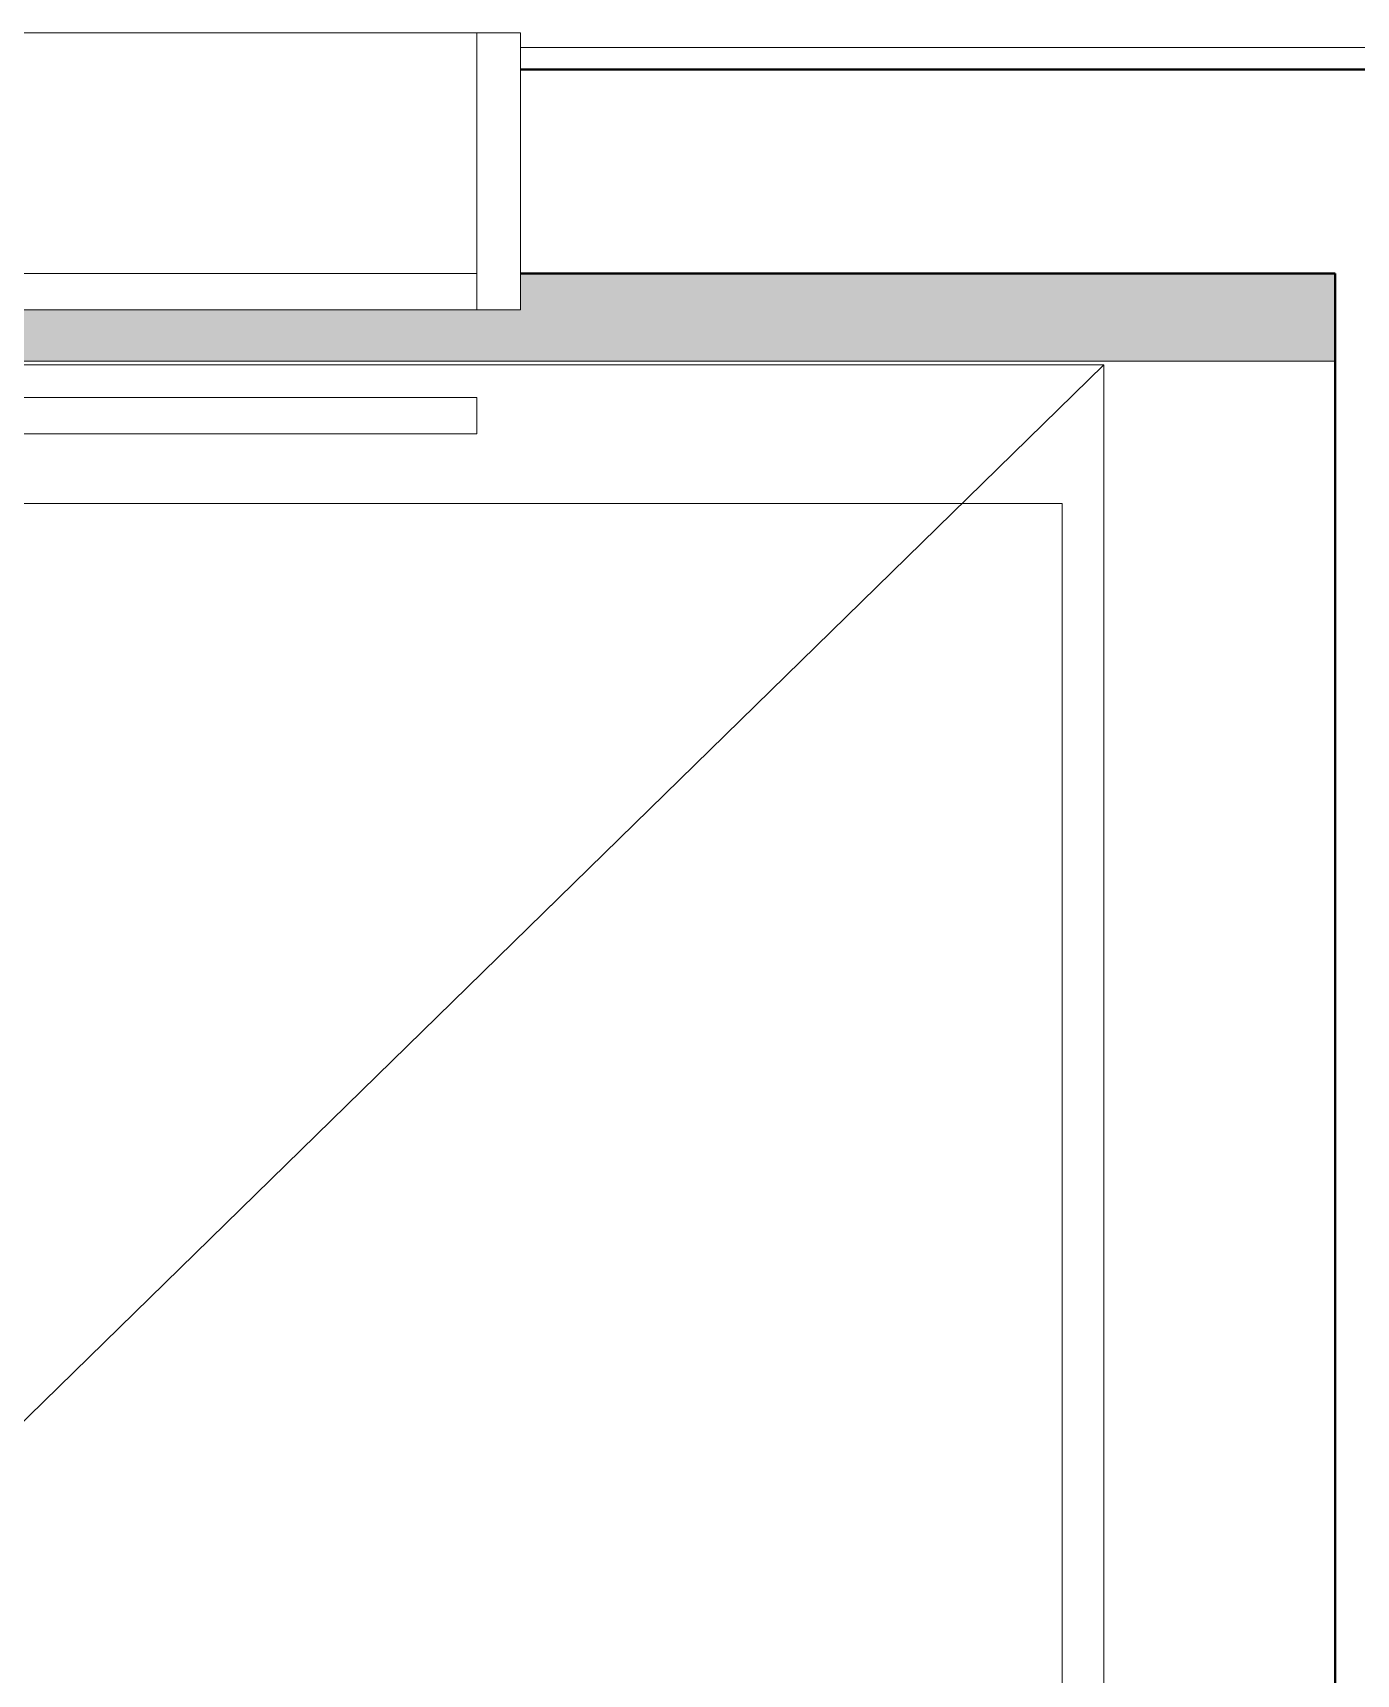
# Model space of a CAD drawing. Extents: x -14.2 to 52.3, y 2.5 to 90.9.
# Drawn here: x 10.709 to 11.617, y 18.769 to 19.894 of the extents above; entities that cross this region are included whole.
import ezdxf

# ---------------------------------------------------------------- set-up
doc = ezdxf.new("R2010")
doc.units = 0
for name, color, linetype, lineweight in [('limpo_PINI-PSG-PE-0102-LAZ-R00$0$A-WALL', 1, 'Continuous', 5), ('limpo_PINI-PSG-PE-0102-LAZ-R00$0$A-WALL-FNSH', 1, 'Continuous', 40), ('limpo_PINI-PSG-PE-0102-LAZ-R00$0$M-EQPM', 1, 'Continuous', 5), ('limpo_PINI-PSG-PE-0102-LAZ-R00$0$S-BEAM', 12, 'Continuous', 5)]:
    doc.layers.add(name, color=color, linetype=linetype, lineweight=lineweight)
doc.layers.add('limpo_PINI-PSG-PE-0102-LAZ-R00$0$XR_ARQT', color=7, linetype='Continuous')
doc.layers.add('XR_ARQT', color=7, linetype='Continuous')

# ---------------------------------------------------------------- blocks, each defined once
blk = doc.blocks.new('limpo_PINI-PSG-PE-0102-LAZ-R00$0$PINI-EST-PE-1101-TQR-R20_rvt-1-5PPE_008_LAZER__P_A_0_09_')
at = {"layer": 'limpo_PINI-PSG-PE-0102-LAZ-R00$0$S-BEAM'}
h = blk.add_hatch(color=50, dxfattribs=at)
h.paths.add_polyline_path([(3460.4, -4455), (3670, -4455), (3670, -4410), (3355, -4410), (3355, -4395), (3340, -4395), (3340, -4455), (3400, -4455)])
h.paths.add_polyline_path([(1195, -4455), (3200, -4455), (3200, -4395), (2641.5, -4395), (2641.5, -4420), (1641.5, -4420), (1641.5, -4395), (1180, -4395), (1180, -4455)])
at = {"layer": 'limpo_PINI-PSG-PE-0102-LAZ-R00$0$S-BEAM', "color": 55, "lineweight": 18}
blk.add_line((1180, -4455), (3200, -4455), dxfattribs=at)
blk = doc.blocks.new('limpo_PINI-PSG-PE-0102-LAZ-R00$0$DAA_017_ELEVADOR_181 - ABERTURA DE 1_00m_ 1_80x1_70m-1426525-5PPE_008_LAZER__P_A_0_09_')
at = {"layer": 'limpo_PINI-PSG-PE-0102-LAZ-R00$0$M-EQPM'}
for p, q in [((-850, 132.6), (850, 1795)), ((-850, 132.6), (-850, 1795)), ((-821.3, 227.6), (-821.3, 1700)), ((821.3, 227.6), (-821.3, 227.6)), ((-420, 155), (-420, 180)), ((-420, 180), (0, 180)), ((0, 155), (-420, 155)), ((850, 132.6), (-850, 132.6)), ((-450, -95), (-450, 95)), ((-450, 95), (-420, 95)), ((-450, -95), (-450, 95)), ((-450, 95), (550, 95)), ((-420, 70), (-420, 95)), ((-420, 95), (0, 95)), ((-420, 95), (-420, -95)), ((0, 70), (-420, 70)), ((-420, -95), (-450, -95)), ((550, -95), (-450, -95))]:
    blk.add_line(p, q, dxfattribs=at)
blk = doc.blocks.new('limpo_PINI-PSG-PE-0102-LAZ-R00$0$A$C745163c0')
at = {"layer": 'limpo_PINI-PSG-PE-0102-LAZ-R00$0$A-WALL', "color": 170, "lineweight": 40}
for p, q in [((-1950, -1740), (-3038.5, -1740)), ((-3038.5, -1880), (-2480, -1880)), ((-2480, -1880), (-2480, -3990.4))]:
    blk.add_line(p, q, dxfattribs=at)
at = {"layer": 'limpo_PINI-PSG-PE-0102-LAZ-R00$0$A-WALL-FNSH', "lineweight": 5}
blk.add_line((-1950, -1725), (-3038.5, -1725), dxfattribs=at)
at = {"lineweight": 5}
blk.add_blockref('limpo_PINI-PSG-PE-0102-LAZ-R00$0$PINI-EST-PE-1101-TQR-R20_rvt-1-5PPE_008_LAZER__P_A_0_09_', (-5680, 2515), dxfattribs=at)
at = {"layer": 'limpo_PINI-PSG-PE-0102-LAZ-R00$0$M-EQPM', "rotation": 180}
blk.add_blockref('limpo_PINI-PSG-PE-0102-LAZ-R00$0$DAA_017_ELEVADOR_181 - ABERTURA DE 1_00m_ 1_80x1_70m-1426525-5PPE_008_LAZER__P_A_0_09_', (-3488.5, -1810), dxfattribs=at)
blk = doc.blocks.new('limpo_PINI-PSG-PE-0102-LAZ-R00')
at = {"layer": 'limpo_PINI-PSG-PE-0102-LAZ-R00$0$XR_ARQT', "xscale": 0.001000000000038553, "yscale": 0.001000000000038553, "zscale": 0.001000000000038553}
blk.add_blockref('limpo_PINI-PSG-PE-0102-LAZ-R00$0$A$C745163c0', (14.124, 21.592), dxfattribs=at)

msp = doc.modelspace()

# ---------------------------------------------------------------- block references
at = {"layer": 'XR_ARQT'}
msp.add_blockref('limpo_PINI-PSG-PE-0102-LAZ-R00', (-0.0418, 0.017), dxfattribs=at)

doc.saveas('drawing.dxf')
